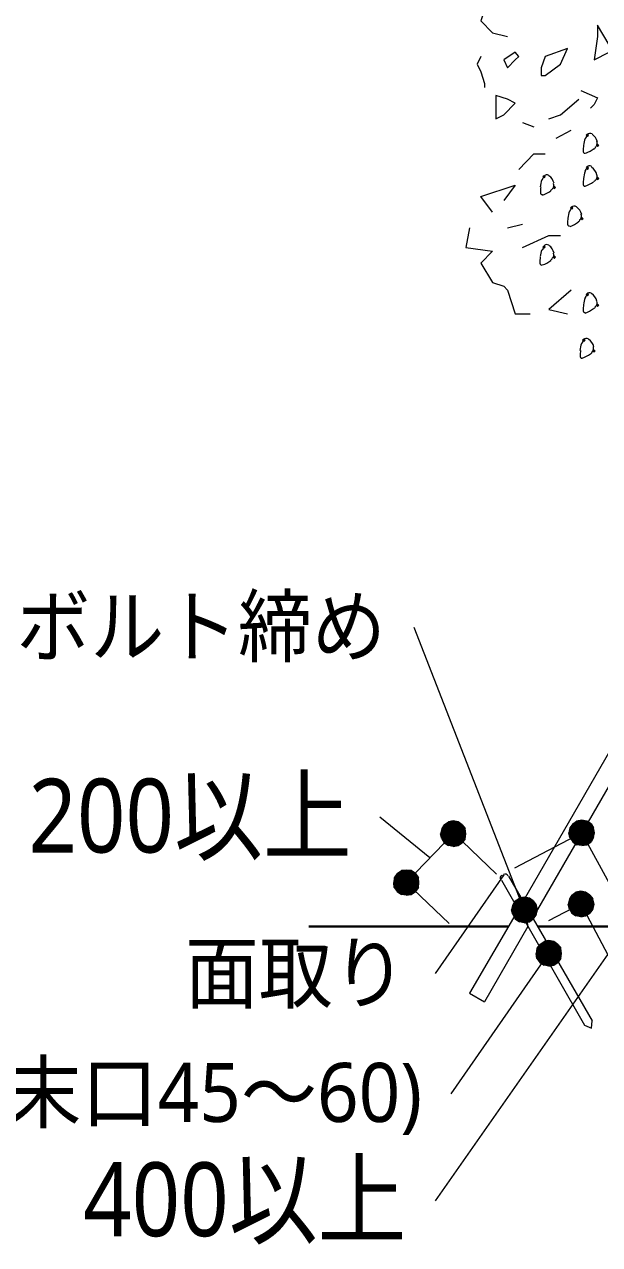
# Model space of a CAD drawing. Header units: millimetres. Extents: x 0 to 420, y 0 to 297.
# Drawn here: x 67.91 to 88.14, y 47.27 to 90.21 of the extents above; entities that cross this region are included whole.
import ezdxf
from ezdxf.enums import TextEntityAlignment as Align

# ---------------------------------------------------------------- set-up
doc = ezdxf.new("R2010")
doc.units = ezdxf.units.MM
doc.styles.add('kst32b', font='NotoSansJP-Variable.ttf')

msp = doc.modelspace()

# ---------------------------------------------------------------- hatches: boundary and pattern name
for points in [[(87.715, 86.36), (87.694, 86.339), (87.672, 86.318), (87.694, 86.296), (87.715, 86.275), (87.736, 86.296), (87.757, 86.318), (87.736, 86.339), (87.715, 86.36)], [(88.075, 86), (88.053, 85.979), (88.032, 85.958), (88.053, 85.937), (88.075, 85.915), (88.096, 85.937), (88.117, 85.958), (88.096, 85.979), (88.075, 86)], [(87.715, 85.196), (87.694, 85.175), (87.672, 85.154), (87.694, 85.132), (87.715, 85.111), (87.736, 85.132), (87.757, 85.154), (87.736, 85.175), (87.715, 85.196)], [(86.191, 84.899), (86.17, 84.878), (86.148, 84.857), (86.17, 84.836), (86.191, 84.815), (86.212, 84.836), (86.233, 84.857), (86.212, 84.878), (86.191, 84.899)], [(88.075, 84.836), (88.053, 84.815), (88.032, 84.794), (88.053, 84.772), (88.075, 84.751), (88.096, 84.772), (88.117, 84.794), (88.096, 84.815), (88.075, 84.836)], [(86.551, 84.519), (86.529, 84.497), (86.508, 84.476), (86.529, 84.455), (86.551, 84.434), (86.572, 84.455), (86.593, 84.476), (86.572, 84.497), (86.551, 84.519)], [(87.164, 83.799), (87.143, 83.778), (87.122, 83.756), (87.143, 83.735), (87.164, 83.714), (87.186, 83.735), (87.207, 83.756), (87.186, 83.778), (87.164, 83.799)], [(87.524, 83.418), (87.503, 83.397), (87.482, 83.375), (87.503, 83.354), (87.524, 83.333), (87.545, 83.354), (87.567, 83.375), (87.545, 83.397), (87.524, 83.418)], [(86.191, 82.423), (86.17, 82.402), (86.148, 82.381), (86.17, 82.359), (86.191, 82.338), (86.212, 82.359), (86.233, 82.381), (86.212, 82.402), (86.191, 82.423)], [(86.551, 82.063), (86.529, 82.042), (86.508, 82.021), (86.529, 82), (86.551, 81.979), (86.572, 82), (86.593, 82.021), (86.572, 82.042), (86.551, 82.063)], [(87.715, 80.751), (87.694, 80.73), (87.672, 80.709), (87.694, 80.687), (87.715, 80.666), (87.736, 80.687), (87.757, 80.709), (87.736, 80.73), (87.715, 80.751)], [(88.075, 80.37), (88.053, 80.349), (88.032, 80.328), (88.053, 80.306), (88.075, 80.285), (88.096, 80.306), (88.117, 80.328), (88.096, 80.349), (88.075, 80.37)], [(87.588, 79.142), (87.567, 79.121), (87.545, 79.1), (87.567, 79.079), (87.588, 79.057), (87.609, 79.079), (87.63, 79.1), (87.609, 79.121), (87.588, 79.142)], [(87.948, 78.761), (87.926, 78.74), (87.905, 78.719), (87.926, 78.698), (87.948, 78.677), (87.969, 78.698), (87.99, 78.719), (87.969, 78.74), (87.948, 78.761)], [(83.164, 62.145), (82.995, 62.188), (82.995, 61.722), (83.164, 62.145)], [(87.694, 62.166), (87.524, 62.209), (87.524, 61.764), (87.694, 62.166)], [(81.513, 60.431), (81.344, 60.452), (81.344, 60.007), (81.513, 60.431)], [(87.651, 59.669), (87.482, 59.711), (87.482, 59.246), (87.651, 59.669)], [(85.683, 59.457), (85.492, 59.5), (85.492, 59.055), (85.683, 59.457)], [(86.529, 57.933), (86.36, 57.975), (86.36, 57.51), (86.529, 57.933)]]:
    msp.add_hatch(color=7).paths.add_polyline_path(points)
h = msp.add_hatch(color=7)
h.paths.add_polyline_path([(82.592, 61.912), (82.55, 61.722), (82.995, 61.722), (82.592, 61.912)])
h.paths.add_polyline_path([(82.55, 61.722), (82.995, 61.722), (82.592, 61.553), (82.55, 61.722)])
h.paths.add_polyline_path([(82.995, 61.722), (82.592, 61.553), (82.677, 61.404), (82.995, 61.722)])
h = msp.add_hatch(color=7)
h.paths.add_polyline_path([(82.995, 62.188), (82.825, 62.145), (82.995, 61.722), (82.995, 62.188)])
h.paths.add_polyline_path([(82.825, 62.145), (82.995, 61.722), (82.677, 62.039), (82.825, 62.145)])
h.paths.add_polyline_path([(82.995, 61.722), (82.677, 62.039), (82.592, 61.912), (82.995, 61.722)])
h = msp.add_hatch(color=7)
h.paths.add_polyline_path([(83.439, 61.722), (83.418, 61.912), (82.995, 61.722), (83.439, 61.722)])
h.paths.add_polyline_path([(83.418, 61.912), (82.995, 61.722), (83.312, 62.039), (83.418, 61.912)])
h.paths.add_polyline_path([(82.995, 61.722), (83.312, 62.039), (83.164, 62.145), (82.995, 61.722)])
h = msp.add_hatch(color=7)
h.paths.add_polyline_path([(87.101, 61.934), (87.059, 61.764), (87.524, 61.764), (87.101, 61.934)])
h.paths.add_polyline_path([(87.059, 61.764), (87.524, 61.764), (87.101, 61.595), (87.059, 61.764)])
h.paths.add_polyline_path([(87.524, 61.764), (87.101, 61.595), (87.207, 61.447), (87.524, 61.764)])
h = msp.add_hatch(color=7)
h.paths.add_polyline_path([(87.524, 62.209), (87.334, 62.166), (87.524, 61.764), (87.524, 62.209)])
h.paths.add_polyline_path([(87.334, 62.166), (87.524, 61.764), (87.207, 62.082), (87.334, 62.166)])
h.paths.add_polyline_path([(87.524, 61.764), (87.207, 62.082), (87.101, 61.934), (87.524, 61.764)])
h = msp.add_hatch(color=7)
h.paths.add_polyline_path([(87.969, 61.764), (87.926, 61.934), (87.524, 61.764), (87.969, 61.764)])
h.paths.add_polyline_path([(87.926, 61.934), (87.524, 61.764), (87.842, 62.082), (87.926, 61.934)])
h.paths.add_polyline_path([(87.524, 61.764), (87.842, 62.082), (87.694, 62.166), (87.524, 61.764)])
h = msp.add_hatch(color=7)
h.paths.add_polyline_path([(82.677, 61.404), (82.825, 61.32), (82.995, 61.722), (82.677, 61.404)])
h.paths.add_polyline_path([(82.825, 61.32), (82.995, 61.722), (82.995, 61.278), (82.825, 61.32)])
h.paths.add_polyline_path([(82.995, 61.722), (82.995, 61.278), (83.164, 61.32), (82.995, 61.722)])
h = msp.add_hatch(color=7)
h.paths.add_polyline_path([(83.164, 61.32), (83.312, 61.404), (82.995, 61.722), (83.164, 61.32)])
h.paths.add_polyline_path([(83.312, 61.404), (82.995, 61.722), (83.418, 61.553), (83.312, 61.404)])
h.paths.add_polyline_path([(82.995, 61.722), (83.418, 61.553), (83.439, 61.722), (82.995, 61.722)])
h = msp.add_hatch(color=7)
h.paths.add_polyline_path([(87.207, 61.447), (87.334, 61.341), (87.524, 61.764), (87.207, 61.447)])
h.paths.add_polyline_path([(87.334, 61.341), (87.524, 61.764), (87.524, 61.32), (87.334, 61.341)])
h.paths.add_polyline_path([(87.524, 61.764), (87.524, 61.32), (87.694, 61.341), (87.524, 61.764)])
h = msp.add_hatch(color=7)
h.paths.add_polyline_path([(87.694, 61.341), (87.842, 61.447), (87.524, 61.764), (87.694, 61.341)])
h.paths.add_polyline_path([(87.842, 61.447), (87.524, 61.764), (87.926, 61.595), (87.842, 61.447)])
h.paths.add_polyline_path([(87.524, 61.764), (87.926, 61.595), (87.969, 61.764), (87.524, 61.764)])
h = msp.add_hatch(color=7)
h.paths.add_polyline_path([(80.92, 60.177), (80.899, 60.007), (81.344, 60.007), (80.92, 60.177)])
h.paths.add_polyline_path([(80.899, 60.007), (81.344, 60.007), (80.92, 59.838), (80.899, 60.007)])
h.paths.add_polyline_path([(81.344, 60.007), (80.92, 59.838), (81.026, 59.69), (81.344, 60.007)])
h = msp.add_hatch(color=7)
h.paths.add_polyline_path([(81.344, 60.452), (81.174, 60.431), (81.344, 60.007), (81.344, 60.452)])
h.paths.add_polyline_path([(81.174, 60.431), (81.344, 60.007), (81.026, 60.325), (81.174, 60.431)])
h.paths.add_polyline_path([(81.344, 60.007), (81.026, 60.325), (80.92, 60.177), (81.344, 60.007)])
h = msp.add_hatch(color=7)
h.paths.add_polyline_path([(81.788, 60.007), (81.767, 60.177), (81.344, 60.007), (81.788, 60.007)])
h.paths.add_polyline_path([(81.767, 60.177), (81.344, 60.007), (81.661, 60.325), (81.767, 60.177)])
h.paths.add_polyline_path([(81.344, 60.007), (81.661, 60.325), (81.513, 60.431), (81.344, 60.007)])
h = msp.add_hatch(color=7)
h.paths.add_polyline_path([(81.026, 59.69), (81.174, 59.584), (81.344, 60.007), (81.026, 59.69)])
h.paths.add_polyline_path([(81.174, 59.584), (81.344, 60.007), (81.344, 59.563), (81.174, 59.584)])
h.paths.add_polyline_path([(81.344, 60.007), (81.344, 59.563), (81.513, 59.584), (81.344, 60.007)])
h = msp.add_hatch(color=7)
h.paths.add_polyline_path([(81.513, 59.584), (81.661, 59.69), (81.344, 60.007), (81.513, 59.584)])
h.paths.add_polyline_path([(81.661, 59.69), (81.344, 60.007), (81.767, 59.838), (81.661, 59.69)])
h.paths.add_polyline_path([(81.344, 60.007), (81.767, 59.838), (81.788, 60.007), (81.344, 60.007)])
h = msp.add_hatch(color=7)
h.paths.add_polyline_path([(87.482, 59.711), (87.312, 59.669), (87.482, 59.246), (87.482, 59.711)])
h.paths.add_polyline_path([(87.312, 59.669), (87.482, 59.246), (87.164, 59.563), (87.312, 59.669)])
h.paths.add_polyline_path([(87.482, 59.246), (87.164, 59.563), (87.08, 59.436), (87.482, 59.246)])
h = msp.add_hatch(color=7)
h.paths.add_polyline_path([(85.492, 59.5), (85.323, 59.457), (85.492, 59.055), (85.492, 59.5)])
h.paths.add_polyline_path([(85.323, 59.457), (85.492, 59.055), (85.175, 59.372), (85.323, 59.457)])
h.paths.add_polyline_path([(85.492, 59.055), (85.175, 59.372), (85.09, 59.224), (85.492, 59.055)])
h = msp.add_hatch(color=7)
h.paths.add_polyline_path([(85.958, 59.055), (85.916, 59.224), (85.492, 59.055), (85.958, 59.055)])
h.paths.add_polyline_path([(85.916, 59.224), (85.492, 59.055), (85.81, 59.372), (85.916, 59.224)])
h.paths.add_polyline_path([(85.492, 59.055), (85.81, 59.372), (85.683, 59.457), (85.492, 59.055)])
h = msp.add_hatch(color=7)
h.paths.add_polyline_path([(87.08, 59.436), (87.037, 59.246), (87.482, 59.246), (87.08, 59.436)])
h.paths.add_polyline_path([(87.037, 59.246), (87.482, 59.246), (87.08, 59.076), (87.037, 59.246)])
h.paths.add_polyline_path([(87.482, 59.246), (87.08, 59.076), (87.164, 58.928), (87.482, 59.246)])
h = msp.add_hatch(color=7)
h.paths.add_polyline_path([(87.948, 59.246), (87.905, 59.436), (87.482, 59.246), (87.948, 59.246)])
h.paths.add_polyline_path([(87.905, 59.436), (87.482, 59.246), (87.799, 59.563), (87.905, 59.436)])
h.paths.add_polyline_path([(87.482, 59.246), (87.799, 59.563), (87.651, 59.669), (87.482, 59.246)])
h = msp.add_hatch(color=7)
h.paths.add_polyline_path([(85.09, 59.224), (85.048, 59.055), (85.492, 59.055), (85.09, 59.224)])
h.paths.add_polyline_path([(85.048, 59.055), (85.492, 59.055), (85.09, 58.886), (85.048, 59.055)])
h.paths.add_polyline_path([(85.492, 59.055), (85.09, 58.886), (85.175, 58.737), (85.492, 59.055)])
h = msp.add_hatch(color=7)
h.paths.add_polyline_path([(85.175, 58.737), (85.323, 58.632), (85.492, 59.055), (85.175, 58.737)])
h.paths.add_polyline_path([(85.323, 58.632), (85.492, 59.055), (85.492, 58.589), (85.323, 58.632)])
h.paths.add_polyline_path([(85.492, 59.055), (85.492, 58.589), (85.683, 58.632), (85.492, 59.055)])
h = msp.add_hatch(color=7)
h.paths.add_polyline_path([(85.683, 58.632), (85.81, 58.737), (85.492, 59.055), (85.683, 58.632)])
h.paths.add_polyline_path([(85.81, 58.737), (85.492, 59.055), (85.916, 58.886), (85.81, 58.737)])
h.paths.add_polyline_path([(85.492, 59.055), (85.916, 58.886), (85.958, 59.055), (85.492, 59.055)])
h = msp.add_hatch(color=7)
h.paths.add_polyline_path([(87.164, 58.928), (87.312, 58.843), (87.482, 59.246), (87.164, 58.928)])
h.paths.add_polyline_path([(87.312, 58.843), (87.482, 59.246), (87.482, 58.801), (87.312, 58.843)])
h.paths.add_polyline_path([(87.482, 59.246), (87.482, 58.801), (87.651, 58.843), (87.482, 59.246)])
h = msp.add_hatch(color=7)
h.paths.add_polyline_path([(87.651, 58.843), (87.799, 58.928), (87.482, 59.246), (87.651, 58.843)])
h.paths.add_polyline_path([(87.799, 58.928), (87.482, 59.246), (87.905, 59.076), (87.799, 58.928)])
h.paths.add_polyline_path([(87.482, 59.246), (87.905, 59.076), (87.948, 59.246), (87.482, 59.246)])
h = msp.add_hatch(color=7)
h.paths.add_polyline_path([(85.937, 57.7), (85.916, 57.51), (86.36, 57.51), (85.937, 57.7)])
h.paths.add_polyline_path([(85.916, 57.51), (86.36, 57.51), (85.937, 57.34), (85.916, 57.51)])
h.paths.add_polyline_path([(86.36, 57.51), (85.937, 57.34), (86.043, 57.192), (86.36, 57.51)])
h = msp.add_hatch(color=7)
h.paths.add_polyline_path([(86.36, 57.975), (86.191, 57.933), (86.36, 57.51), (86.36, 57.975)])
h.paths.add_polyline_path([(86.191, 57.933), (86.36, 57.51), (86.043, 57.827), (86.191, 57.933)])
h.paths.add_polyline_path([(86.36, 57.51), (86.043, 57.827), (85.937, 57.7), (86.36, 57.51)])
h = msp.add_hatch(color=7)
h.paths.add_polyline_path([(86.804, 57.51), (86.783, 57.7), (86.36, 57.51), (86.804, 57.51)])
h.paths.add_polyline_path([(86.783, 57.7), (86.36, 57.51), (86.678, 57.827), (86.783, 57.7)])
h.paths.add_polyline_path([(86.36, 57.51), (86.678, 57.827), (86.529, 57.933), (86.36, 57.51)])
h = msp.add_hatch(color=7)
h.paths.add_polyline_path([(86.043, 57.192), (86.191, 57.108), (86.36, 57.51), (86.043, 57.192)])
h.paths.add_polyline_path([(86.191, 57.108), (86.36, 57.51), (86.36, 57.065), (86.191, 57.108)])
h.paths.add_polyline_path([(86.36, 57.51), (86.36, 57.065), (86.529, 57.108), (86.36, 57.51)])
h = msp.add_hatch(color=7)
h.paths.add_polyline_path([(86.529, 57.108), (86.678, 57.192), (86.36, 57.51), (86.529, 57.108)])
h.paths.add_polyline_path([(86.678, 57.192), (86.36, 57.51), (86.783, 57.34), (86.678, 57.192)])
h.paths.add_polyline_path([(86.36, 57.51), (86.783, 57.34), (86.804, 57.51), (86.36, 57.51)])

# ---------------------------------------------------------------- linework, layer by layer
at = {"lineweight": 13}
for points in [[(84.37, 91.292), (84.095, 91.144), (84.095, 90.741), (83.968, 90.339), (84.37, 89.916), (84.9, 89.789)], [(83.968, 89.09), (83.841, 88.815), (83.968, 88.54), (84.095, 88.138), (84.095, 87.99)], [(87.482, 87.884), (88.075, 87.63), (87.948, 87.397), (87.821, 87.27)], [(86.36, 86.889), (86.762, 87.037), (87.418, 87.588)], [(85.429, 86.762), (85.831, 86.614)], [(86.614, 86.212), (87.143, 86.487)], [(87.715, 86.325), (87.695, 86.296), (87.677, 86.266), (87.662, 86.234), (87.65, 86.202)], [(87.886, 86.358), (87.838, 86.378), (87.787, 86.379), (87.74, 86.362), (87.701, 86.327)], [(88.064, 86.083), (88.039, 86.163), (87.999, 86.235), (87.946, 86.298), (87.881, 86.351)], [(87.579, 85.957), (87.573, 85.907), (87.57, 85.857), (87.567, 85.807), (87.566, 85.757)], [(87.63, 86.201), (87.612, 86.14), (87.597, 86.08), (87.585, 86.018), (87.576, 85.956)], [(87.991, 85.893), (88.006, 85.908), (88.021, 85.924), (88.035, 85.941), (88.048, 85.958)], [(88.053, 86.032), (88.053, 86.047), (88.052, 86.063), (88.05, 86.078), (88.047, 86.094)], [(88.047, 85.968), (88.05, 85.984), (88.052, 86), (88.053, 86.016), (88.053, 86.032)], [(85.302, 85.111), (85.831, 85.662), (86.233, 85.662)], [(87.567, 85.757), (87.567, 85.745), (87.569, 85.734), (87.573, 85.723), (87.578, 85.712)], [(87.573, 85.711), (87.585, 85.696), (87.6, 85.686), (87.619, 85.683), (87.637, 85.686)], [(87.658, 85.685), (87.735, 85.716), (87.81, 85.753), (87.881, 85.795), (87.95, 85.843)], [(87.94, 85.825), (87.957, 85.838), (87.973, 85.852), (87.989, 85.866), (88.004, 85.881)], [(87.63, 85.036), (87.612, 84.976), (87.597, 84.915), (87.585, 84.854), (87.576, 84.792)], [(87.694, 85.161), (87.674, 85.132), (87.656, 85.102), (87.641, 85.07), (87.629, 85.037)], [(87.865, 85.215), (87.817, 85.235), (87.766, 85.236), (87.719, 85.219), (87.679, 85.184)], [(88.043, 84.919), (88.017, 84.998), (87.977, 85.071), (87.925, 85.134), (87.86, 85.186)], [(86.106, 84.74), (86.088, 84.68), (86.073, 84.619), (86.061, 84.557), (86.052, 84.495)], [(86.191, 84.864), (86.171, 84.836), (86.153, 84.806), (86.138, 84.774), (86.126, 84.741)], [(86.362, 84.898), (86.314, 84.918), (86.263, 84.919), (86.216, 84.901), (86.177, 84.867)], [(86.54, 84.623), (86.515, 84.702), (86.475, 84.774), (86.422, 84.838), (86.357, 84.89)], [(86.529, 84.55), (86.529, 84.566), (86.528, 84.581), (86.526, 84.597), (86.523, 84.612)], [(87.579, 84.793), (87.573, 84.743), (87.57, 84.693), (87.567, 84.643), (87.566, 84.593)], [(87.637, 84.521), (87.714, 84.552), (87.789, 84.589), (87.86, 84.631), (87.928, 84.679)], [(87.94, 84.682), (87.957, 84.695), (87.973, 84.709), (87.989, 84.723), (88.004, 84.738)], [(87.991, 84.729), (88.006, 84.744), (88.021, 84.76), (88.035, 84.777), (88.048, 84.794)], [(88.053, 84.868), (88.053, 84.883), (88.052, 84.899), (88.05, 84.914), (88.047, 84.93)], [(88.047, 84.803), (88.05, 84.819), (88.052, 84.835), (88.053, 84.852), (88.053, 84.868)], [(84.37, 83.608), (83.968, 84.159), (85.175, 84.561), (84.773, 84.011)], [(86.076, 84.496), (86.07, 84.446), (86.067, 84.396), (86.064, 84.346), (86.064, 84.296)], [(86.064, 84.296), (86.064, 84.285), (86.067, 84.273), (86.07, 84.262), (86.075, 84.252)], [(86.07, 84.25), (86.082, 84.235), (86.098, 84.226), (86.116, 84.222), (86.135, 84.225)], [(86.134, 84.204), (86.211, 84.235), (86.286, 84.272), (86.357, 84.314), (86.426, 84.361)], [(86.416, 84.365), (86.433, 84.378), (86.449, 84.391), (86.465, 84.405), (86.48, 84.42)], [(86.488, 84.432), (86.503, 84.448), (86.518, 84.464), (86.532, 84.48), (86.545, 84.497)], [(86.523, 84.486), (86.526, 84.502), (86.528, 84.518), (86.529, 84.534), (86.529, 84.55)], [(87.567, 84.593), (87.567, 84.581), (87.569, 84.57), (87.573, 84.558), (87.578, 84.548)], [(87.573, 84.547), (87.585, 84.532), (87.6, 84.522), (87.619, 84.518), (87.637, 84.522)], [(87.165, 83.764), (87.144, 83.735), (87.127, 83.705), (87.112, 83.673), (87.1, 83.64)], [(87.336, 83.797), (87.288, 83.817), (87.237, 83.818), (87.189, 83.801), (87.15, 83.766)], [(87.514, 83.522), (87.488, 83.601), (87.448, 83.674), (87.395, 83.737), (87.331, 83.789)], [(87.028, 83.396), (87.023, 83.346), (87.019, 83.296), (87.017, 83.246), (87.016, 83.196)], [(87.08, 83.639), (87.062, 83.579), (87.047, 83.518), (87.035, 83.457), (87.026, 83.395)], [(87.39, 83.264), (87.406, 83.277), (87.423, 83.291), (87.438, 83.305), (87.453, 83.319)], [(87.441, 83.332), (87.456, 83.347), (87.47, 83.363), (87.484, 83.38), (87.498, 83.397)], [(87.503, 83.471), (87.503, 83.486), (87.501, 83.502), (87.499, 83.517), (87.496, 83.532)], [(87.496, 83.406), (87.499, 83.422), (87.501, 83.438), (87.503, 83.455), (87.503, 83.471)], [(83.566, 83.058), (83.439, 82.359), (84.37, 82.232), (83.968, 81.809), (84.37, 81.132), (84.773, 81.005), (84.9, 80.857), (85.175, 80.031), (85.704, 80.031)], [(84.9, 83.058), (85.429, 83.185)], [(87.016, 83.196), (87.017, 83.184), (87.019, 83.173), (87.022, 83.161), (87.027, 83.151)], [(87.022, 83.15), (87.034, 83.135), (87.05, 83.125), (87.068, 83.121), (87.087, 83.125)], [(87.108, 83.103), (87.185, 83.134), (87.26, 83.171), (87.331, 83.213), (87.399, 83.261)], [(85.429, 82.359), (86.36, 82.783), (86.762, 82.783)], [(86.362, 82.442), (86.314, 82.462), (86.263, 82.463), (86.216, 82.446), (86.177, 82.411)], [(86.106, 82.285), (86.088, 82.225), (86.073, 82.164), (86.061, 82.102), (86.052, 82.04)], [(86.191, 82.388), (86.171, 82.359), (86.153, 82.329), (86.138, 82.297), (86.126, 82.265)], [(86.54, 82.168), (86.515, 82.247), (86.475, 82.319), (86.422, 82.382), (86.357, 82.435)], [(86.467, 81.977), (86.482, 81.993), (86.497, 82.009), (86.511, 82.025), (86.524, 82.042)], [(86.529, 82.095), (86.529, 82.11), (86.528, 82.126), (86.526, 82.141), (86.523, 82.157)], [(86.523, 82.031), (86.526, 82.047), (86.528, 82.063), (86.529, 82.079), (86.529, 82.095)], [(98.404, 81.809), (85.45, 59.351)], [(86.055, 82.02), (86.049, 81.97), (86.046, 81.92), (86.043, 81.87), (86.043, 81.82)], [(86.043, 81.82), (86.043, 81.808), (86.045, 81.797), (86.049, 81.786), (86.054, 81.775)], [(86.049, 81.774), (86.061, 81.759), (86.076, 81.749), (86.095, 81.746), (86.113, 81.749)], [(86.134, 81.748), (86.211, 81.779), (86.286, 81.816), (86.357, 81.858), (86.426, 81.906)], [(86.416, 81.91), (86.433, 81.922), (86.449, 81.936), (86.465, 81.95), (86.48, 81.965)], [(98.933, 81.513), (85.788, 58.759)], [(87.143, 80.857), (86.36, 80.179), (87.016, 80.031)], [(87.865, 80.749), (87.817, 80.769), (87.766, 80.77), (87.719, 80.753), (87.679, 80.718)], [(88.043, 80.474), (88.017, 80.553), (87.977, 80.626), (87.925, 80.689), (87.86, 80.741)], [(87.579, 80.348), (87.573, 80.298), (87.57, 80.248), (87.567, 80.198), (87.566, 80.148)], [(87.63, 80.591), (87.612, 80.531), (87.597, 80.47), (87.585, 80.409), (87.576, 80.347)], [(87.694, 80.695), (87.674, 80.666), (87.656, 80.636), (87.641, 80.604), (87.629, 80.571)], [(87.991, 80.284), (88.006, 80.299), (88.021, 80.315), (88.035, 80.332), (88.048, 80.349)], [(88.053, 80.402), (88.053, 80.417), (88.052, 80.433), (88.05, 80.448), (88.047, 80.463)], [(88.047, 80.337), (88.05, 80.353), (88.052, 80.369), (88.053, 80.385), (88.053, 80.402)], [(87.567, 80.148), (87.567, 80.136), (87.569, 80.125), (87.573, 80.113), (87.578, 80.103)], [(87.573, 80.102), (87.585, 80.087), (87.6, 80.077), (87.619, 80.073), (87.637, 80.077)], [(87.637, 80.055), (87.714, 80.086), (87.789, 80.123), (87.86, 80.165), (87.928, 80.213)], [(87.94, 80.216), (87.957, 80.229), (87.973, 80.243), (87.989, 80.257), (88.004, 80.271)], [(87.588, 79.107), (87.568, 79.078), (87.55, 79.048), (87.535, 79.017), (87.523, 78.984)], [(87.759, 79.14), (87.711, 79.16), (87.66, 79.161), (87.613, 79.144), (87.574, 79.109)], [(87.937, 78.866), (87.912, 78.945), (87.872, 79.017), (87.819, 79.08), (87.754, 79.133)], [(87.503, 78.983), (87.485, 78.923), (87.47, 78.862), (87.458, 78.8), (87.449, 78.738)], [(87.473, 78.739), (87.467, 78.689), (87.464, 78.639), (87.461, 78.589), (87.461, 78.539)], [(87.531, 78.467), (87.608, 78.499), (87.683, 78.535), (87.754, 78.578), (87.823, 78.625)], [(87.813, 78.608), (87.83, 78.62), (87.846, 78.634), (87.862, 78.648), (87.877, 78.663)], [(87.864, 78.675), (87.879, 78.691), (87.894, 78.707), (87.908, 78.723), (87.921, 78.74)], [(87.926, 78.814), (87.926, 78.83), (87.925, 78.845), (87.923, 78.861), (87.92, 78.876)], [(87.92, 78.75), (87.922, 78.766), (87.925, 78.782), (87.926, 78.798), (87.926, 78.814)], [(87.461, 78.539), (87.461, 78.527), (87.463, 78.516), (87.467, 78.505), (87.472, 78.494)], [(87.467, 78.493), (87.479, 78.478), (87.495, 78.468), (87.513, 78.465), (87.532, 78.468)], [(85.492, 59.055), (81.619, 68.982)], [(82.169, 60.875), (80.412, 62.315)], [(84.519, 60.304), (83.016, 61.743), (81.344, 60.007)], [(90.509, 56.282), (87.524, 61.764), (85.154, 60.515)], [(84.773, 60.283), (82.36, 56.811)], [(84.704, 60.267), (84.669, 60.237), (84.649, 60.196), (84.646, 60.152), (84.661, 60.108)], [(84.73, 60.262), (84.773, 60.283)], [(84.926, 60.246), (84.896, 60.28), (84.856, 60.3), (84.811, 60.303), (84.767, 60.288)], [(84.942, 60.24), (87.884, 55.139)], [(82.846, 58.568), (81.344, 60.007)], [(84.688, 60.092), (87.609, 54.991)], [(85.45, 59.351), (85.619, 58.462)], [(85.281, 59.055), (83.566, 56.113)], [(85.281, 59.055), (85.788, 58.759)], [(86.36, 58.674), (87.482, 59.267)], [(87.482, 59.267), (89.366, 55.689)], [(85.619, 58.462), (84.095, 55.816)], [(88.434, 57.489), (82.36, 48.81)], [(86.36, 57.531), (82.91, 52.578)], [(83.566, 56.113), (84.095, 55.816)], [(87.609, 54.991), (87.863, 54.885), (87.884, 55.139)]]:
    msp.add_lwpolyline(points, dxfattribs=at)
for points in [[(88.075, 89.789), (87.948, 88.963), (88.477, 89.239), (88.477, 89.493), (88.075, 90.191)], [(86.233, 89.09), (86.085, 88.688), (86.085, 88.413), (86.233, 88.413), (86.762, 88.815), (87.016, 89.366)], [(85.175, 89.239), (84.773, 88.963), (84.9, 88.688), (85.175, 88.963), (85.302, 89.09)], [(84.497, 87.715), (84.497, 86.889), (84.773, 87.037), (85.175, 87.439), (84.9, 87.588)]]:
    msp.add_lwpolyline(points, close=True, dxfattribs=at)
at = {"lineweight": 0}
for points in [[(87.715, 86.36), (87.694, 86.339), (87.672, 86.318), (87.694, 86.296), (87.715, 86.275), (87.736, 86.296), (87.757, 86.318), (87.736, 86.339)], [(88.075, 86), (88.053, 85.979), (88.032, 85.958), (88.053, 85.937), (88.075, 85.915), (88.096, 85.937), (88.117, 85.958), (88.096, 85.979)], [(87.715, 85.196), (87.694, 85.175), (87.672, 85.154), (87.694, 85.132), (87.715, 85.111), (87.736, 85.132), (87.757, 85.154), (87.736, 85.175)], [(86.191, 84.899), (86.17, 84.878), (86.148, 84.857), (86.17, 84.836), (86.191, 84.815), (86.212, 84.836), (86.233, 84.857), (86.212, 84.878)], [(88.075, 84.836), (88.053, 84.815), (88.032, 84.794), (88.053, 84.772), (88.075, 84.751), (88.096, 84.772), (88.117, 84.794), (88.096, 84.815)], [(86.551, 84.519), (86.529, 84.497), (86.508, 84.476), (86.529, 84.455), (86.551, 84.434), (86.572, 84.455), (86.593, 84.476), (86.572, 84.497)], [(87.164, 83.799), (87.143, 83.778), (87.122, 83.756), (87.143, 83.735), (87.164, 83.714), (87.186, 83.735), (87.207, 83.756), (87.186, 83.778)], [(87.524, 83.418), (87.503, 83.397), (87.482, 83.375), (87.503, 83.354), (87.524, 83.333), (87.545, 83.354), (87.567, 83.375), (87.545, 83.397)], [(86.191, 82.423), (86.17, 82.402), (86.148, 82.381), (86.17, 82.359), (86.191, 82.338), (86.212, 82.359), (86.233, 82.381), (86.212, 82.402)], [(86.551, 82.063), (86.529, 82.042), (86.508, 82.021), (86.529, 82), (86.551, 81.979), (86.572, 82), (86.593, 82.021), (86.572, 82.042)], [(87.715, 80.751), (87.694, 80.73), (87.672, 80.709), (87.694, 80.687), (87.715, 80.666), (87.736, 80.687), (87.757, 80.709), (87.736, 80.73)], [(88.075, 80.37), (88.053, 80.349), (88.032, 80.328), (88.053, 80.306), (88.075, 80.285), (88.096, 80.306), (88.117, 80.328), (88.096, 80.349)], [(87.588, 79.142), (87.567, 79.121), (87.545, 79.1), (87.567, 79.079), (87.588, 79.057), (87.609, 79.079), (87.63, 79.1), (87.609, 79.121)], [(87.948, 78.761), (87.926, 78.74), (87.905, 78.719), (87.926, 78.698), (87.948, 78.677), (87.969, 78.698), (87.99, 78.719), (87.969, 78.74)], [(82.592, 61.912), (82.55, 61.722), (82.995, 61.722)], [(82.995, 61.722), (82.677, 62.039), (82.592, 61.912)], [(82.825, 62.145), (82.995, 61.722), (82.677, 62.039)], [(82.995, 62.188), (82.825, 62.145), (82.995, 61.722)], [(83.164, 62.145), (82.995, 62.188), (82.995, 61.722)], [(82.995, 61.722), (83.312, 62.039), (83.164, 62.145)], [(83.418, 61.912), (82.995, 61.722), (83.312, 62.039)], [(83.439, 61.722), (83.418, 61.912), (82.995, 61.722)], [(87.101, 61.934), (87.059, 61.764), (87.524, 61.764)], [(87.524, 61.764), (87.207, 62.082), (87.101, 61.934)], [(87.334, 62.166), (87.524, 61.764), (87.207, 62.082)], [(87.524, 62.209), (87.334, 62.166), (87.524, 61.764)], [(87.694, 62.166), (87.524, 62.209), (87.524, 61.764)], [(87.524, 61.764), (87.842, 62.082), (87.694, 62.166)], [(87.926, 61.934), (87.524, 61.764), (87.842, 62.082)], [(87.969, 61.764), (87.926, 61.934), (87.524, 61.764)], [(82.55, 61.722), (82.995, 61.722), (82.592, 61.553)], [(82.995, 61.722), (82.592, 61.553), (82.677, 61.404)], [(82.677, 61.404), (82.825, 61.32), (82.995, 61.722)], [(82.825, 61.32), (82.995, 61.722), (82.995, 61.278)], [(82.995, 61.722), (82.995, 61.278), (83.164, 61.32)], [(83.164, 61.32), (83.312, 61.404), (82.995, 61.722)], [(83.312, 61.404), (82.995, 61.722), (83.418, 61.553)], [(82.995, 61.722), (83.418, 61.553), (83.439, 61.722)], [(87.059, 61.764), (87.524, 61.764), (87.101, 61.595)], [(87.524, 61.764), (87.101, 61.595), (87.207, 61.447)], [(87.207, 61.447), (87.334, 61.341), (87.524, 61.764)], [(87.334, 61.341), (87.524, 61.764), (87.524, 61.32)], [(87.524, 61.764), (87.524, 61.32), (87.694, 61.341)], [(87.694, 61.341), (87.842, 61.447), (87.524, 61.764)], [(87.842, 61.447), (87.524, 61.764), (87.926, 61.595)], [(87.524, 61.764), (87.926, 61.595), (87.969, 61.764)], [(80.92, 60.177), (80.899, 60.007), (81.344, 60.007)], [(81.344, 60.007), (81.026, 60.325), (80.92, 60.177)], [(81.174, 60.431), (81.344, 60.007), (81.026, 60.325)], [(81.344, 60.452), (81.174, 60.431), (81.344, 60.007)], [(81.513, 60.431), (81.344, 60.452), (81.344, 60.007)], [(81.344, 60.007), (81.661, 60.325), (81.513, 60.431)], [(81.767, 60.177), (81.344, 60.007), (81.661, 60.325)], [(81.788, 60.007), (81.767, 60.177), (81.344, 60.007)], [(80.899, 60.007), (81.344, 60.007), (80.92, 59.838)], [(81.344, 60.007), (80.92, 59.838), (81.026, 59.69)], [(81.026, 59.69), (81.174, 59.584), (81.344, 60.007)], [(81.174, 59.584), (81.344, 60.007), (81.344, 59.563)], [(81.344, 60.007), (81.344, 59.563), (81.513, 59.584)], [(81.513, 59.584), (81.661, 59.69), (81.344, 60.007)], [(81.661, 59.69), (81.344, 60.007), (81.767, 59.838)], [(81.344, 60.007), (81.767, 59.838), (81.788, 60.007)], [(87.482, 59.711), (87.312, 59.669), (87.482, 59.246)], [(87.651, 59.669), (87.482, 59.711), (87.482, 59.246)], [(85.492, 59.055), (85.175, 59.372), (85.09, 59.224)], [(85.323, 59.457), (85.492, 59.055), (85.175, 59.372)], [(85.492, 59.5), (85.323, 59.457), (85.492, 59.055)], [(85.683, 59.457), (85.492, 59.5), (85.492, 59.055)], [(85.492, 59.055), (85.81, 59.372), (85.683, 59.457)], [(85.916, 59.224), (85.492, 59.055), (85.81, 59.372)], [(87.08, 59.436), (87.037, 59.246), (87.482, 59.246)], [(87.482, 59.246), (87.164, 59.563), (87.08, 59.436)], [(87.312, 59.669), (87.482, 59.246), (87.164, 59.563)], [(87.482, 59.246), (87.799, 59.563), (87.651, 59.669)], [(87.905, 59.436), (87.482, 59.246), (87.799, 59.563)], [(87.948, 59.246), (87.905, 59.436), (87.482, 59.246)], [(85.09, 59.224), (85.048, 59.055), (85.492, 59.055)], [(85.048, 59.055), (85.492, 59.055), (85.09, 58.886)], [(85.492, 59.055), (85.09, 58.886), (85.175, 58.737)], [(85.175, 58.737), (85.323, 58.632), (85.492, 59.055)], [(85.323, 58.632), (85.492, 59.055), (85.492, 58.589)], [(85.958, 59.055), (85.916, 59.224), (85.492, 59.055)], [(85.492, 59.055), (85.492, 58.589), (85.683, 58.632)], [(85.683, 58.632), (85.81, 58.737), (85.492, 59.055)], [(85.81, 58.737), (85.492, 59.055), (85.916, 58.886)], [(85.492, 59.055), (85.916, 58.886), (85.958, 59.055)], [(87.037, 59.246), (87.482, 59.246), (87.08, 59.076)], [(87.482, 59.246), (87.08, 59.076), (87.164, 58.928)], [(87.164, 58.928), (87.312, 58.843), (87.482, 59.246)], [(87.312, 58.843), (87.482, 59.246), (87.482, 58.801)], [(87.482, 59.246), (87.482, 58.801), (87.651, 58.843)], [(87.651, 58.843), (87.799, 58.928), (87.482, 59.246)], [(87.799, 58.928), (87.482, 59.246), (87.905, 59.076)], [(87.482, 59.246), (87.905, 59.076), (87.948, 59.246)], [(85.937, 57.7), (85.916, 57.51), (86.36, 57.51)], [(86.36, 57.51), (86.043, 57.827), (85.937, 57.7)], [(86.191, 57.933), (86.36, 57.51), (86.043, 57.827)], [(86.36, 57.975), (86.191, 57.933), (86.36, 57.51)], [(86.529, 57.933), (86.36, 57.975), (86.36, 57.51)], [(86.36, 57.51), (86.678, 57.827), (86.529, 57.933)], [(86.783, 57.7), (86.36, 57.51), (86.678, 57.827)], [(86.804, 57.51), (86.783, 57.7), (86.36, 57.51)], [(85.916, 57.51), (86.36, 57.51), (85.937, 57.34)], [(86.36, 57.51), (85.937, 57.34), (86.043, 57.192)], [(86.043, 57.192), (86.191, 57.108), (86.36, 57.51)], [(86.191, 57.108), (86.36, 57.51), (86.36, 57.065)], [(86.36, 57.51), (86.36, 57.065), (86.529, 57.108)], [(86.529, 57.108), (86.678, 57.192), (86.36, 57.51)], [(86.678, 57.192), (86.36, 57.51), (86.783, 57.34)], [(86.36, 57.51), (86.783, 57.34), (86.804, 57.51)]]:
    msp.add_lwpolyline(points, close=True, dxfattribs=at)
at = {"lineweight": 30}
for points in [[(77.915, 58.462), (84.921, 58.462)], [(85.958, 58.462), (129.032, 58.462)]]:
    msp.add_lwpolyline(points, dxfattribs=at)

# ---------------------------------------------------------------- texts
at = {"style": 'kst32b'}
for s, height, p, p2 in [('釘打ち鉄線掛け又はボルト締め', 2.07913, (44.238, 67.987), (80.623, 67.987)), ('200以上', 2.5989, (68.051, 61.066), (79.421, 61.066)), ('面取り', 2.0791, (73.554, 55.795), (81.351, 55.795)), ('丸太(末口45～60)', 2.07913, (61.108, 51.583), (81.899, 51.583)), ('400以上', 2.5989, (69.977, 47.562), (81.347, 47.562))]:
    msp.add_text(s, height=height, dxfattribs=at).set_placement(p, p2, align=Align.FIT)

doc.saveas('drawing.dxf')
